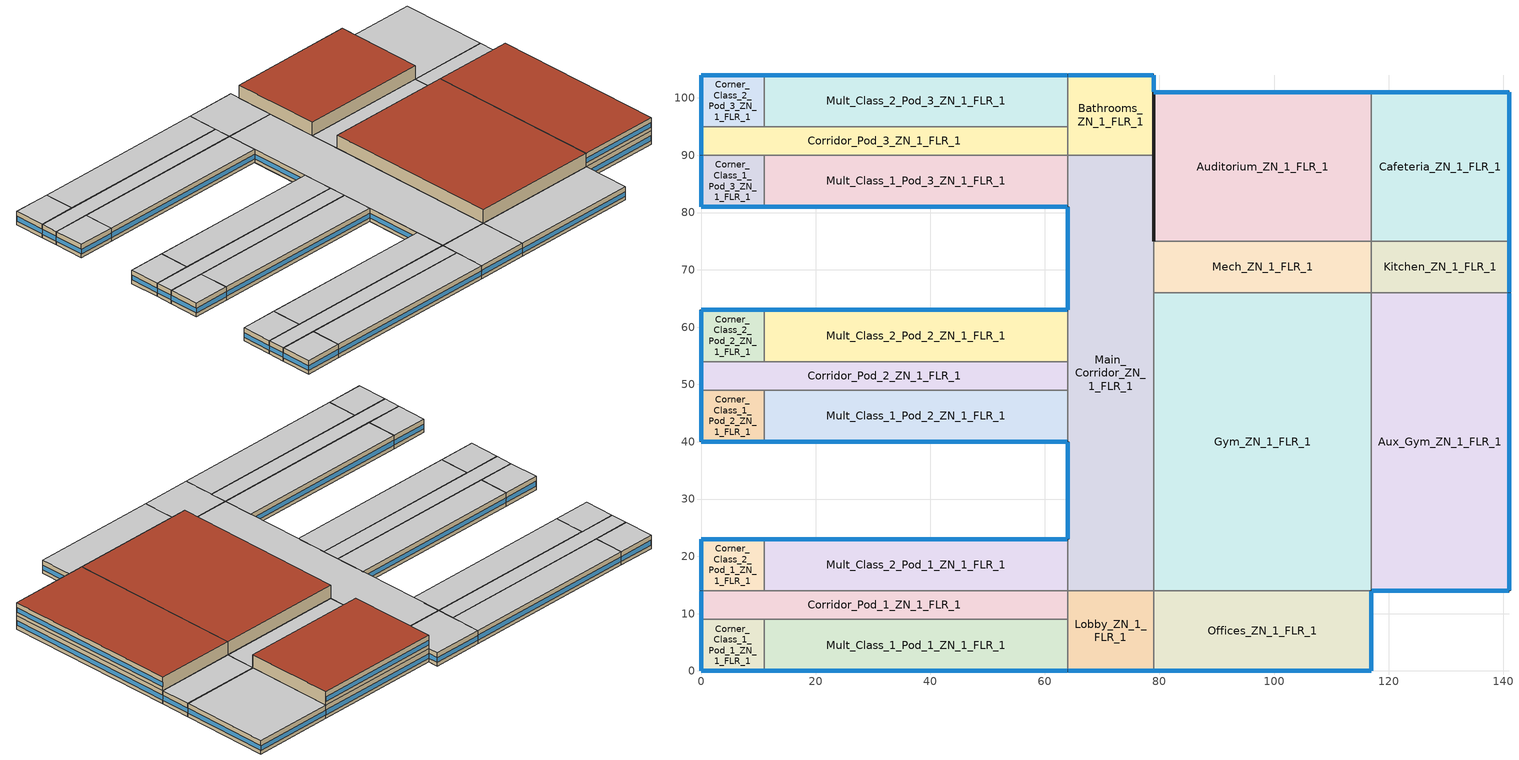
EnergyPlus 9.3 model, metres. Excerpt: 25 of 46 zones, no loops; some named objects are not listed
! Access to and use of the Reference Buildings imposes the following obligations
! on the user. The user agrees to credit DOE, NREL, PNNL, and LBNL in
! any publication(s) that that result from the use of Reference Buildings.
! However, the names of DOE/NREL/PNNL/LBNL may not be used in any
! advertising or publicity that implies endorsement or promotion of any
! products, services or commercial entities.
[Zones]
Auditorium_ZN_1_FLR_1
 floor ground (ext-slab): 79,101 117,101 117,75 79,75 z0
 wall outside (Steel Frame Non-res Ext Wall): 117,101 79,101 79,75 z0:4; 117,101 79,101 79,75 z4:8
 wall to Mech_ZN_1_FLR_1 (int-walls): 79,75 117,75 z0:4
 wall to Cafeteria_ZN_1_FLR_1 (int-walls): 117,75 117,101 z0:4
 wall to Mech_ZN_1_FLR_2 (int-walls): 79,75 117,75 z4:8
 wall to LIBRARY_MEDIA_CENTER_ZN_1_FLR_2 (int-walls): 117,75 117,101 z4:8
 window (Window Non-res Fixed): 116.95,101 79.05,101 z1.1:2.5; 116.95,101 79.05,101 z5.1:6.5
 roof outside (IEAD Non-res Roof): 79,75 117,75 117,101 79,101 z8
Aux_Gym_ZN_1_FLR_1
 floor ground (ext-slab): 117,66 141,66 141,14 117,14 z0
 wall outside (Steel Frame Non-res Ext Wall): 117,14 141,14 141,66 z0:4; 117,14 141,14 141,66 z4:8
 wall to Kitchen_ZN_1_FLR_1 (int-walls): 141,66 117,66 z0:4
 wall to Gym_ZN_1_FLR_1 (int-walls): 117,66 117,14 z0:4; 117,66 117,14 z4:8
 wall to LIBRARY_MEDIA_CENTER_ZN_1_FLR_2 (int-walls): 141,66 117,66 z4:8
 window (Window Non-res Fixed): 117.05,14 140.95,14 z1.1:2.51; 141,14.05 141,65.95 z1.1:2.5; 117.05,14 140.95,14 z5.1:6.51; 141,14.05 141,65.95 z5.1:6.5
 roof outside (IEAD Non-res Roof): 117,14 141,14 141,66 117,66 z8
Bathrooms_ZN_1_FLR_1
 floor ground (ext-slab): 64,104 79,104 79,90 64,90 z0
 wall outside (Steel Frame Non-res Ext Wall): 79,90 79,101 79,104 64,104 z0:4
 wall to Main_Corridor_ZN_1_FLR_1 (int-walls): 64,90 79,90 z0:4
 wall to Mult_Class_2_Pod_3_ZN_1_FLR_1 (int-walls): 64,104 64,95 z0:4
 wall to Corridor_Pod_3_ZN_1_FLR_1 (int-walls): 64,95 64,90 z0:4
 window (Window Non-res Fixed): 79,101.05 79,103.95 z1.1:2.55; 78.95,104 64.05,104 z1.1:2.51
 ceiling to Bathrooms_ZN_1_FLR_2 (INT-FLOOR-UNDERSIDE): 64,90 79,90 79,104 64,104 z4
Cafeteria_ZN_1_FLR_1
 floor ground (ext-slab): 117,101 141,101 141,75 117,75 z0
 wall outside (Steel Frame Non-res Ext Wall): 141,75 141,101 117,101 z0:4
 wall to Kitchen_ZN_1_FLR_1 (int-walls): 117,75 141,75 z0:4
 window (Window Non-res Fixed): 141,75.05 141,100.95 / 140.95,101 117.05,101 z1.1:2.51
 ceiling to LIBRARY_MEDIA_CENTER_ZN_1_FLR_2 (INT-FLOOR-UNDERSIDE): 117,75 141,75 141,101 117,101 z4
Corner_Class_1_Pod_1_ZN_1_FLR_1
 floor ground (ext-slab): 0,9 11,9 11,0 0,0 z0
 wall outside (Steel Frame Non-res Ext Wall): 0,9 0,0 11,0 z0:4
 wall to Mult_Class_1_Pod_1_ZN_1_FLR_1 (int-walls): 11,0 11,9 z0:4
 wall to Corridor_Pod_1_ZN_1_FLR_1 (int-walls): 11,9 0,9 z0:4
 window (Window Non-res Fixed): 0.05,0 10.95,0 z1.1:2.51; 0,8.95 0,0.05 z1.1:2.52
 ceiling to Corner_Class_1_Pod_1_ZN_1_FLR_2 (INT-FLOOR-UNDERSIDE): 0,0 11,0 11,9 0,9 z4
Corner_Class_1_Pod_2_ZN_1_FLR_1
 floor ground (ext-slab): 0,49 11,49 11,40 0,40 z0
 wall outside (Steel Frame Non-res Ext Wall): 0,49 0,40 11,40 z0:4
 wall to Mult_Class_1_Pod_2_ZN_1_FLR_1 (int-walls): 11,40 11,49 z0:4
 wall to Corridor_Pod_2_ZN_1_FLR_1 (int-walls): 11,49 0,49 z0:4
 window (Window Non-res Fixed): 0.05,40 10.95,40 z1.1:2.51; 0,48.95 0,40.05 z1.1:2.52
 ceiling to Corner_Class_1_Pod_2_ZN_1_FLR_2 (INT-FLOOR-UNDERSIDE): 0,40 11,40 11,49 0,49 z4
Corner_Class_1_Pod_3_ZN_1_FLR_1
 floor ground (ext-slab): 0,90 11,90 11,81 0,81 z0
 wall outside (Steel Frame Non-res Ext Wall): 0,90 0,81 11,81 z0:4
 wall to Mult_Class_1_Pod_3_ZN_1_FLR_1 (int-walls): 11,81 11,90 z0:4
 wall to Corridor_Pod_3_ZN_1_FLR_1 (int-walls): 11,90 0,90 z0:4
 window (Window Non-res Fixed): 0.05,81 10.95,81 z1.1:2.51; 0,89.95 0,81.05 z1.1:2.52
 ceiling to Corner_Class_1_Pod_3_ZN_1_FLR_2 (INT-FLOOR-UNDERSIDE): 0,81 11,81 11,90 0,90 z4
Corner_Class_2_Pod_1_ZN_1_FLR_1
 floor ground (ext-slab): 0,23 11,23 11,14 0,14 z0
 wall outside (Steel Frame Non-res Ext Wall): 11,23 0,23 0,14 z0:4
 wall to Corridor_Pod_1_ZN_1_FLR_1 (int-walls): 0,14 11,14 z0:4
 wall to Mult_Class_2_Pod_1_ZN_1_FLR_1 (int-walls): 11,14 11,23 z0:4
 window (Window Non-res Fixed): 10.95,23 0.05,23 z1.1:2.51; 0,22.95 0,14.05 z1.1:2.52
 ceiling to Corner_Class_2_Pod_1_ZN_1_FLR_2 (INT-FLOOR-UNDERSIDE): 0,14 11,14 11,23 0,23 z4
Corner_Class_2_Pod_2_ZN_1_FLR_1
 floor ground (ext-slab): 0,63 11,63 11,54 0,54 z0
 wall outside (Steel Frame Non-res Ext Wall): 11,63 0,63 0,54 z0:4
 wall to Corridor_Pod_2_ZN_1_FLR_1 (int-walls): 0,54 11,54 z0:4
 wall to Mult_Class_2_Pod_2_ZN_1_FLR_1 (int-walls): 11,54 11,63 z0:4
 window (Window Non-res Fixed): 10.95,63 0.05,63 z1.1:2.51; 0,62.95 0,54.05 z1.1:2.52
 ceiling to Corner_Class_2_Pod_2_ZN_1_FLR_2 (INT-FLOOR-UNDERSIDE): 0,54 11,54 11,63 0,63 z4
Corner_Class_2_Pod_3_ZN_1_FLR_1
 floor ground (ext-slab): 0,104 11,104 11,95 0,95 z0
 wall outside (Steel Frame Non-res Ext Wall): 11,104 0,104 0,95 z0:4
 wall to Corridor_Pod_3_ZN_1_FLR_1 (int-walls): 0,95 11,95 z0:4
 wall to Mult_Class_2_Pod_3_ZN_1_FLR_1 (int-walls): 11,95 11,104 z0:4
 window (Window Non-res Fixed): 10.95,104 0.05,104 z1.1:2.51; 0,103.95 0,95.05 z1.1:2.52
 ceiling to Corner_Class_2_Pod_3_ZN_1_FLR_2 (INT-FLOOR-UNDERSIDE): 0,95 11,95 11,104 0,104 z4
Corridor_Pod_1_ZN_1_FLR_1
 floor ground (ext-slab): 0,14 64,14 64,9 0,9 z0
 wall outside (Steel Frame Non-res Ext Wall): 0,14 0,9 z0:4
 wall to Mult_Class_1_Pod_1_ZN_1_FLR_1 (int-walls): 11,9 64,9 z0:4
 wall to Lobby_ZN_1_FLR_1 (int-walls): 64,9 64,14 z0:4
 wall to Mult_Class_2_Pod_1_ZN_1_FLR_1 (int-walls): 64,14 11,14 z0:4
 window (Window Non-res Fixed): 0,13.95 0,9.05 z1.1:2.53
 ceiling to Corridor_Pod_1_ZN_1_FLR_2 (INT-FLOOR-UNDERSIDE): 0,9 64,9 64,14 0,14 z4
Corridor_Pod_2_ZN_1_FLR_1
 floor ground (ext-slab): 0,54 64,54 64,49 0,49 z0
 wall outside (Steel Frame Non-res Ext Wall): 0,54 0,49 z0:4
 wall to Mult_Class_1_Pod_2_ZN_1_FLR_1 (int-walls): 11,49 64,49 z0:4
 wall to Main_Corridor_ZN_1_FLR_1 (int-walls): 64,49 64,54 z0:4
 wall to Mult_Class_2_Pod_2_ZN_1_FLR_1 (int-walls): 64,54 11,54 z0:4
 window (Window Non-res Fixed): 0,53.95 0,49.05 z1.1:2.53
 ceiling to Corridor_Pod_2_ZN_1_FLR_2 (INT-FLOOR-UNDERSIDE): 0,49 64,49 64,54 0,54 z4
Corridor_Pod_3_ZN_1_FLR_1
 floor ground (ext-slab): 0,95 64,95 64,90 0,90 z0
 wall outside (Steel Frame Non-res Ext Wall): 0,95 0,90 z0:4
 wall to Mult_Class_1_Pod_3_ZN_1_FLR_1 (int-walls): 11,90 64,90 z0:4
 wall to Mult_Class_2_Pod_3_ZN_1_FLR_1 (int-walls): 64,95 11,95 z0:4
 window (Window Non-res Fixed): 0,94.95 0,90.05 z1.1:2.53
 ceiling to Corridor_Pod_3_ZN_1_FLR_2 (INT-FLOOR-UNDERSIDE): 0,90 64,90 64,95 0,95 z4
Gym_ZN_1_FLR_1
 floor ground (ext-slab): 79,66 117,66 117,14 79,14 z0
 wall to Offices_ZN_1_FLR_1 (int-walls): 79,14 117,14 z0:4
 wall to Mech_ZN_1_FLR_1 (int-walls): 117,66 79,66 z0:4
 wall to Main_Corridor_ZN_1_FLR_1 (int-walls): 79,66 79,14 z0:4
 wall to Offices_ZN_1_FLR_2 (int-walls): 79,14 117,14 z4:8
 wall to Mech_ZN_1_FLR_2 (int-walls): 117,66 79,66 z4:8
 wall to Main_Corridor_ZN_1_FLR_2 (int-walls): 79,66 79,14 z4:8
 roof outside (IEAD Non-res Roof): 79,14 117,14 117,66 79,66 z8
Kitchen_ZN_1_FLR_1
 floor ground (ext-slab): 117,75 141,75 141,66 117,66 z0
 wall outside (Steel Frame Non-res Ext Wall): 141,66 141,75 z0:4
 wall to Mech_ZN_1_FLR_1 (int-walls): 117,75 117,66 z0:4
 window (Window Non-res Fixed): 141,66.05 141,74.95 z1.1:2.52
 ceiling to LIBRARY_MEDIA_CENTER_ZN_1_FLR_2 (INT-FLOOR-UNDERSIDE): 117,66 141,66 141,75 117,75 z4
Lobby_ZN_1_FLR_1
 floor ground (ext-slab): 64,14 79,14 79,0 64,0 z0
 wall outside (Steel Frame Non-res Ext Wall): 64,0 79,0 z0:4
 wall to Offices_ZN_1_FLR_1 (int-walls): 79,0 79,14 z0:4
 wall to Main_Corridor_ZN_1_FLR_1 (int-walls): 79,14 64,14 z0:4
 wall to Mult_Class_1_Pod_1_ZN_1_FLR_1 (int-walls): 64,9 64,0 z0:4
 window (Window Non-res Fixed): 64.05,0 78.95,0 z1.1:2.51
 ceiling to Lobby_ZN_1_FLR_2 (INT-FLOOR-UNDERSIDE): 64,0 79,0 79,14 64,14 z4
Main_Corridor_ZN_1_FLR_1
 floor ground (ext-slab): 64,90 79,90 79,14 64,14 z0
 wall outside (Steel Frame Non-res Ext Wall): 64,40 64,23 / 79,75 79,90 / 64,81 64,63 z0:4
 wall to Mult_Class_1_Pod_2_ZN_1_FLR_1 (int-walls): 64,49 64,40 z0:4
 wall to Mult_Class_2_Pod_1_ZN_1_FLR_1 (int-walls): 64,23 64,14 z0:4
 wall to Mech_ZN_1_FLR_1 (int-walls): 79,66 79,75 z0:4
 wall to Mult_Class_1_Pod_3_ZN_1_FLR_1 (int-walls): 64,90 64,81 z0:4
 wall to Mult_Class_2_Pod_2_ZN_1_FLR_1 (int-walls): 64,63 64,54 z0:4
 window (Window Non-res Fixed): 64,39.95 64,23.05 / 64,80.95 64,63.05 z1.1:2.51
 ceiling to Main_Corridor_ZN_1_FLR_2 (INT-FLOOR-UNDERSIDE): 64,14 79,14 79,90 64,90 z4
Mech_ZN_1_FLR_1
 floor ground (ext-slab): 79,75 117,75 117,66 79,66 z0
 ceiling to Mech_ZN_1_FLR_2 (INT-FLOOR-UNDERSIDE): 79,66 117,66 117,75 79,75 z4
Mult_Class_1_Pod_1_ZN_1_FLR_1
 floor ground (ext-slab): 11,9 64,9 64,0 11,0 z0
 wall outside (Steel Frame Non-res Ext Wall): 11,0 64,0 z0:4
 window (Window Non-res Fixed): 11.05,0 63.95,0 z1.1:2.5
 ceiling to Mult_Class_1_Pod_1_ZN_1_FLR_2 (INT-FLOOR-UNDERSIDE): 11,0 64,0 64,9 11,9 z4
Mult_Class_1_Pod_2_ZN_1_FLR_1
 floor ground (ext-slab): 11,49 64,49 64,40 11,40 z0
 wall outside (Steel Frame Non-res Ext Wall): 11,40 64,40 z0:4
 window (Window Non-res Fixed): 11.05,40 63.95,40 z1.1:2.5
 ceiling to Mult_Class_1_Pod_2_ZN_1_FLR_2 (INT-FLOOR-UNDERSIDE): 11,40 64,40 64,49 11,49 z4
Mult_Class_1_Pod_3_ZN_1_FLR_1
 floor ground (ext-slab): 11,90 64,90 64,81 11,81 z0
 wall outside (Steel Frame Non-res Ext Wall): 11,81 64,81 z0:4
 window (Window Non-res Fixed): 11.05,81 63.95,81 z1.1:2.5
 ceiling to Mult_Class_1_Pod_3_ZN_1_FLR_2 (INT-FLOOR-UNDERSIDE): 11,81 64,81 64,90 11,90 z4
Mult_Class_2_Pod_1_ZN_1_FLR_1
 floor ground (ext-slab): 11,23 64,23 64,14 11,14 z0
 wall outside (Steel Frame Non-res Ext Wall): 64,23 11,23 z0:4
 window (Window Non-res Fixed): 63.95,23 11.05,23 z1.1:2.5
 ceiling to Mult_Class_2_Pod_1_ZN_1_FLR_2 (INT-FLOOR-UNDERSIDE): 11,14 64,14 64,23 11,23 z4
Mult_Class_2_Pod_2_ZN_1_FLR_1
 floor ground (ext-slab): 11,63 64,63 64,54 11,54 z0
 wall outside (Steel Frame Non-res Ext Wall): 64,63 11,63 z0:4
 window (Window Non-res Fixed): 63.95,63 11.05,63 z1.1:2.5
 ceiling to Mult_Class_2_Pod_2_ZN_1_FLR_2 (INT-FLOOR-UNDERSIDE): 11,54 64,54 64,63 11,63 z4
Mult_Class_2_Pod_3_ZN_1_FLR_1
 floor ground (ext-slab): 11,104 64,104 64,95 11,95 z0
 wall outside (Steel Frame Non-res Ext Wall): 64,104 11,104 z0:4
 window (Window Non-res Fixed): 63.95,104 11.05,104 z1.1:2.5
 ceiling to Mult_Class_2_Pod_3_ZN_1_FLR_2 (INT-FLOOR-UNDERSIDE): 11,95 64,95 64,104 11,104 z4
Offices_ZN_1_FLR_1
 floor ground (ext-slab): 79,14 117,14 117,0 79,0 z0
 wall outside (Steel Frame Non-res Ext Wall): 79,0 117,0 117,14 z0:4
 window (Window Non-res Fixed): 79.05,0 116.95,0 z1.1:2.5; 117,0.05 117,13.95 z1.1:2.51
 ceiling to Offices_ZN_1_FLR_2 (INT-FLOOR-UNDERSIDE): 79,0 117,0 117,14 79,14 z4
[Building]
Ref Bldg Secondary School Post1980_v1.3_5.0: North Axis {deg}=0; Terrain=City; Loads Convergence Tolerance Value {W}=0.04; Temperature Convergence Tolerance Value {deltaC}=0.2; Solar Distribution=FullInteriorAndExterior; Maximum Number of Warmup Days=25; Minimum Number of Warmup Days=6
[Site:Location]
USA TX-HOUSTON: Latitude {deg}=29.97; Longitude {deg}=-95.37; Time Zone {hr}=-6; Elevation {m}=33
[SizingPeriod:DesignDay] Day of Month=21; Humidity Condition Type=Wetbulb; Barometric Pressure {Pa}=100929; Rain Indicator=No; Snow Indicator=No; Daylight Saving Time Indicator=No; Solar Model Indicator=ASHRAEClearSky
Name | Month | Day Type | Maximum Dry-Bulb Temperature {C} | Daily Dry-Bulb Temperature Range {deltaC} | Wetbulb or DewPoint at Maximum Dry-Bulb {C} | Wind Speed {m/s} | Wind Direction {deg} | Sky Clearness
HOUSTON Ann Htg 99.6% Condns DB | 1 | WinterDesignDay | -2.4 | 0 | -2.4 | 2.7 | 0 | 0
HOUSTON Ann Clg .4% Condns WB=>MDB | 7 | SummerDesignDay | 32 | 10.6 | 26.7 | 3.7 | 170 | 1
[Site:WaterMainsTemperature]
Calculation Method=CORRELATION; Annual Average Outdoor Air Temperature {C}=19.99; Maximum Difference In Monthly Average Outdoor Air Temperatures {deltaC}=17.1
[Site:GroundTemperature:BuildingSurface]
20.541, 20.346, 20.801, 22.127, 22.752, 22.868, 22.937, 22.96, 22.981, 22.822, 21.631, 20.645
[Construction]
Steel Frame Non-res Ext Wall: Wood Siding, Steel Frame NonRes Wall Insulation, 1/2IN Gypsum
IEAD Non-res Roof: Roof Membrane, IEAD NonRes Roof Insulation, Metal Decking
ext-slab: HW CONCRETE, CP02 CARPET PAD
int-walls: 1/2IN Gypsum, 1/2IN Gypsum
INT-FLOOR-UNDERSIDE: CP02 CARPET PAD, MAT-CC05 4 HW CONCRETE
Window Non-res Fixed: NonRes Fixed Assembly Window
InteriorFurnishings: Std Wood 6inch
[Material] Thermal Absorptance=0.9
Name | Roughness | Thickness {m} | Conductivity {W/m-K} | Density {kg/m3} | Specific Heat {J/kg-K} | Solar Absorptance | Visible Absorptance
Steel Frame NonRes Wall Insulation | MediumRough | 0.0418527 | 0.049 | 265 | 836.8 | 0.7 | 0.7
IEAD NonRes Roof Insulation | MediumRough | 0.118437 | 0.049 | 265 | 836.8 | 0.7 | 0.7
Std Wood 6inch | MediumSmooth | 0.15 | 0.12 | 540 | 1210 | 0.7 | 0.7
Wood Siding | MediumSmooth | 0.01 | 0.11 | 544.62 | 1210 | 0.78 | 0.78
1/2IN Gypsum | Smooth | 0.0127 | 0.16 | 784.9 | 830 | 0.92 | 0.92
HW CONCRETE; MAT-CC05 4 HW CONCRETE | Rough | 0.1016 | 1.311 | 2240 | 836.8 | 0.7 | 0.7
Roof Membrane | VeryRough | 0.0095 | 0.16 | 1121.29 | 1460 | 0.7 | 0.7
Metal Decking | MediumSmooth | 0.0015 | 45.006 | 7680 | 418.4 | 0.7 | 0.3
[WindowMaterial:SimpleGlazingSystem]
NonRes Fixed Assembly Window: U-Factor {W/m2-K}=6.92716; Solar Heat Gain Coefficient=0.25
[Material:NoMass]
CP02 CARPET PAD: Roughness=VeryRough; Thermal Resistance {m2-K/W}=0.2165; Thermal Absorptance=0.9; Solar Absorptance=0.7; Visible Absorptance=0.8
[Zone] Type=1; Multiplier=1; Floor Area {m2}=autocalculate; Part of Total Floor Area=Yes
Auditorium_ZN_1_FLR_1; Aux_Gym_ZN_1_FLR_1; Bathrooms_ZN_1_FLR_1; Cafeteria_ZN_1_FLR_1; Corner_Class_1_Pod_1_ZN_1_FLR_1; Corner_Class_1_Pod_2_ZN_1_FLR_1; Corner_Class_1_Pod_3_ZN_1_FLR_1; Corner_Class_2_Pod_1_ZN_1_FLR_1; Corner_Class_2_Pod_2_ZN_1_FLR_1; Corner_Class_2_Pod_3_ZN_1_FLR_1; Corridor_Pod_1_ZN_1_FLR_1; Corridor_Pod_2_ZN_1_FLR_1; Corridor_Pod_3_ZN_1_FLR_1; Gym_ZN_1_FLR_1; Kitchen_ZN_1_FLR_1; Lobby_ZN_1_FLR_1; Main_Corridor_ZN_1_FLR_1; Mech_ZN_1_FLR_1; Mult_Class_1_Pod_1_ZN_1_FLR_1; Mult_Class_1_Pod_2_ZN_1_FLR_1; Mult_Class_1_Pod_3_ZN_1_FLR_1; Mult_Class_2_Pod_1_ZN_1_FLR_1; Mult_Class_2_Pod_2_ZN_1_FLR_1; Mult_Class_2_Pod_3_ZN_1_FLR_1; Offices_ZN_1_FLR_1
[People] Fraction Radiant=0.3; Sensible Heat Fraction=AUTOCALCULATE; Activity Level Schedule=ACTIVITY_SCH; Enable ASHRAE 55 Comfort Warnings=No; Mean Radiant Temperature Calculation Type=ZoneAveraged; Work Efficiency Schedule=WORK_EFF_SCH; Clothing Insulation Calculation Method=ClothingInsulationSchedule; Clothing Insulation Schedule=CLOTHING_SCH; Air Velocity Schedule=AIR_VELO_SCH; Thermal Comfort Model 1 Type=FANGER
Name | Zone or ZoneList | Number of People Schedule | Number of People Calculation Method | Zone Floor Area per Person {m2/person} | Number of People
Auditorium_ZN_1_FLR_1 People | Auditorium_ZN_1_FLR_1 | BLDG_OCC_SCH_Auditorium | Area/Person | 1
Aux_Gym_ZN_1_FLR_1 People | Aux_Gym_ZN_1_FLR_1 | BLDG_OCC_SCH_Gym | Area/Person | 3.33
Bathrooms_ZN_1_FLR_1 People | Bathrooms_ZN_1_FLR_1 | BLDG_OCC_SCH | Area/Person | 10
Cafeteria_ZN_1_FLR_1 People | Cafeteria_ZN_1_FLR_1 | BLDG_OCC_SCH_Cafeteria | Area/Person | 1.39
Corner_Class_1_Pod_1_ZN_1_FLR_1 People | Corner_Class_1_Pod_1_ZN_1_FLR_1 | BLDG_OCC_SCH | Area/Person | 4
Corner_Class_1_Pod_2_ZN_1_FLR_1 People | Corner_Class_1_Pod_2_ZN_1_FLR_1 | BLDG_OCC_SCH | Area/Person | 4
Corner_Class_1_Pod_3_ZN_1_FLR_1 People | Corner_Class_1_Pod_3_ZN_1_FLR_1 | BLDG_OCC_SCH | Area/Person | 4
Corner_Class_2_Pod_1_ZN_1_FLR_1 People | Corner_Class_2_Pod_1_ZN_1_FLR_1 | BLDG_OCC_SCH | Area/Person | 4
Corner_Class_2_Pod_2_ZN_1_FLR_1 People | Corner_Class_2_Pod_2_ZN_1_FLR_1 | BLDG_OCC_SCH | Area/Person | 4
Corner_Class_2_Pod_3_ZN_1_FLR_1 People | Corner_Class_2_Pod_3_ZN_1_FLR_1 | BLDG_OCC_SCH | Area/Person | 4
Corridor_Pod_1_ZN_1_FLR_1 People | Corridor_Pod_1_ZN_1_FLR_1 | BLDG_OCC_SCH | Area/Person | 10
Corridor_Pod_2_ZN_1_FLR_1 People | Corridor_Pod_2_ZN_1_FLR_1 | BLDG_OCC_SCH | Area/Person | 10
Corridor_Pod_3_ZN_1_FLR_1 People | Corridor_Pod_3_ZN_1_FLR_1 | BLDG_OCC_SCH | Area/Person | 10
Gym_ZN_1_FLR_1 People | Gym_ZN_1_FLR_1 | BLDG_OCC_SCH_Gym | Area/Person | 1
Kitchen_ZN_1_FLR_1 People | Kitchen_ZN_1_FLR_1 | BLDG_OCC_SCH | People |  | 32.4
Mech_ZN_1_FLR_1 People | Mech_ZN_1_FLR_1 | BLDG_OCC_SCH | Area/Person | 100
Mult_Class_1_Pod_1_ZN_1_FLR_1 People | Mult_Class_1_Pod_1_ZN_1_FLR_1 | BLDG_OCC_SCH | Area/Person | 4
Mult_Class_1_Pod_2_ZN_1_FLR_1 People | Mult_Class_1_Pod_2_ZN_1_FLR_1 | BLDG_OCC_SCH | Area/Person | 4
Mult_Class_1_Pod_3_ZN_1_FLR_1 People | Mult_Class_1_Pod_3_ZN_1_FLR_1 | BLDG_OCC_SCH | Area/Person | 4
Mult_Class_2_Pod_1_ZN_1_FLR_1 People | Mult_Class_2_Pod_1_ZN_1_FLR_1 | BLDG_OCC_SCH | Area/Person | 4
Mult_Class_2_Pod_2_ZN_1_FLR_1 People | Mult_Class_2_Pod_2_ZN_1_FLR_1 | BLDG_OCC_SCH | Area/Person | 4
Mult_Class_2_Pod_3_ZN_1_FLR_1 People | Mult_Class_2_Pod_3_ZN_1_FLR_1 | BLDG_OCC_SCH | Area/Person | 4
Offices_ZN_1_FLR_1 People | Offices_ZN_1_FLR_1 | BLDG_OCC_SCH_Offices | Area/Person | 20
[Lights] Schedule=BLDG_LIGHT_SCH; Design Level Calculation Method=Watts/Area; Return Air Fraction=0; Fraction Radiant=0.37; Fraction Visible=0.2; Fraction Replaceable=1; Return Air Fraction Calculated from Plenum Temperature=No
Name | Zone or ZoneList | Watts per Zone Floor Area {W/m2}
Auditorium_ZN_1_FLR_1_Lights | Auditorium_ZN_1_FLR_1 | 12.08
Aux_Gym_ZN_1_FLR_1_Lights | Aux_Gym_ZN_1_FLR_1 | 11.81
Bathrooms_ZN_1_FLR_1_Lights | Bathrooms_ZN_1_FLR_1 | 9.6
Cafeteria_ZN_1_FLR_1_Lights | Cafeteria_ZN_1_FLR_1 | 14.38
Corner_Class_1_Pod_1_ZN_1_FLR_1_Lights | Corner_Class_1_Pod_1_ZN_1_FLR_1 | 21.52
Corner_Class_1_Pod_2_ZN_1_FLR_1_Lights | Corner_Class_1_Pod_2_ZN_1_FLR_1 | 21.52
Corner_Class_1_Pod_3_ZN_1_FLR_1_Lights | Corner_Class_1_Pod_3_ZN_1_FLR_1 | 21.52
Corner_Class_2_Pod_1_ZN_1_FLR_1_Lights | Corner_Class_2_Pod_1_ZN_1_FLR_1 | 21.52
Corner_Class_2_Pod_2_ZN_1_FLR_1_Lights | Corner_Class_2_Pod_2_ZN_1_FLR_1 | 21.52
Corner_Class_2_Pod_3_ZN_1_FLR_1_Lights | Corner_Class_2_Pod_3_ZN_1_FLR_1 | 21.52
Corridor_Pod_1_ZN_1_FLR_1_Lights | Corridor_Pod_1_ZN_1_FLR_1 | 14.38
Corridor_Pod_2_ZN_1_FLR_1_Lights | Corridor_Pod_2_ZN_1_FLR_1 | 9.25
Corridor_Pod_3_ZN_1_FLR_1_Lights | Corridor_Pod_3_ZN_1_FLR_1 | 9.25
Gym_ZN_1_FLR_1_Lights | Gym_ZN_1_FLR_1 | 11.38
Kitchen_ZN_1_FLR_1_Lights | Kitchen_ZN_1_FLR_1 | 16.76
Lobby_ZN_1_FLR_1_Lights | Lobby_ZN_1_FLR_1 | 12
Main_Corridor_ZN_1_FLR_1_Lights | Main_Corridor_ZN_1_FLR_1 | 9.25
Mech_ZN_1_FLR_1_Lights | Mech_ZN_1_FLR_1 | 8.05
Mult_Class_1_Pod_1_ZN_1_FLR_1_Lights | Mult_Class_1_Pod_1_ZN_1_FLR_1 | 14.38
Mult_Class_1_Pod_2_ZN_1_FLR_1_Lights | Mult_Class_1_Pod_2_ZN_1_FLR_1 | 21.52
Mult_Class_1_Pod_3_ZN_1_FLR_1_Lights | Mult_Class_1_Pod_3_ZN_1_FLR_1 | 21.52
Mult_Class_2_Pod_1_ZN_1_FLR_1_Lights | Mult_Class_2_Pod_1_ZN_1_FLR_1 | 21.52
Mult_Class_2_Pod_2_ZN_1_FLR_1_Lights | Mult_Class_2_Pod_2_ZN_1_FLR_1 | 21.52
Mult_Class_2_Pod_3_ZN_1_FLR_1_Lights | Mult_Class_2_Pod_3_ZN_1_FLR_1 | 21.52
Offices_ZN_1_FLR_1_Lights | Offices_ZN_1_FLR_1 | 20.09
[ElectricEquipment]
Name | Zone or ZoneList | Schedule | Design Level Calculation Method | Watts per Zone Floor Area {W/m2} | Fraction Latent | Fraction Radiant | Fraction Lost | Design Level {W}
Auditorium_ZN_1_FLR_1_PlugMisc_Equip | Auditorium_ZN_1_FLR_1 | BLDG_EQUIP_SCH | Watts/Area | 5 | 0 | 0.5 | 0
Aux_Gym_ZN_1_FLR_1_PlugMisc_Equip | Aux_Gym_ZN_1_FLR_1 | BLDG_EQUIP_SCH | Watts/Area | 5 | 0 | 0.5 | 0
Bathrooms_ZN_1_FLR_1_PlugMisc_Equip | Bathrooms_ZN_1_FLR_1 | BLDG_EQUIP_SCH | Watts/Area | 4 | 0 | 0.5 | 0
Cafeteria_ZN_1_FLR_1_PlugMisc_Equip | Cafeteria_ZN_1_FLR_1 | KITCHEN_ELEC_EQUIP_SCH | Watts/Area | 19.26 | 0 | 0.5 | 0
Corner_Class_1_Pod_1_ZN_1_FLR_1_PlugMisc_Equip | Corner_Class_1_Pod_1_ZN_1_FLR_1 | BLDG_EQUIP_SCH | Watts/Area | 10 | 0 | 0.5 | 0
Corner_Class_1_Pod_2_ZN_1_FLR_1_PlugMisc_Equip | Corner_Class_1_Pod_2_ZN_1_FLR_1 | BLDG_EQUIP_SCH | Watts/Area | 10 | 0 | 0.5 | 0
Corner_Class_1_Pod_3_ZN_1_FLR_1_PlugMisc_Equip | Corner_Class_1_Pod_3_ZN_1_FLR_1 | BLDG_EQUIP_SCH | Watts/Area | 10 | 0 | 0.5 | 0
Corner_Class_2_Pod_1_ZN_1_FLR_1_PlugMisc_Equip | Corner_Class_2_Pod_1_ZN_1_FLR_1 | BLDG_EQUIP_SCH | Watts/Area | 10 | 0 | 0.5 | 0
Corner_Class_2_Pod_2_ZN_1_FLR_1_PlugMisc_Equip | Corner_Class_2_Pod_2_ZN_1_FLR_1 | BLDG_EQUIP_SCH | Watts/Area | 10 | 0 | 0.5 | 0
Corner_Class_2_Pod_3_ZN_1_FLR_1_PlugMisc_Equip | Corner_Class_2_Pod_3_ZN_1_FLR_1 | BLDG_EQUIP_SCH | Watts/Area | 10 | 0 | 0.5 | 0
Corridor_Pod_1_ZN_1_FLR_1_PlugMisc_Equip | Corridor_Pod_1_ZN_1_FLR_1 | BLDG_EQUIP_SCH | Watts/Area | 4 | 0 | 0.5 | 0
Corridor_Pod_2_ZN_1_FLR_1_PlugMisc_Equip | Corridor_Pod_2_ZN_1_FLR_1 | BLDG_EQUIP_SCH | Watts/Area | 4 | 0 | 0.5 | 0
Corridor_Pod_3_ZN_1_FLR_1_PlugMisc_Equip | Corridor_Pod_3_ZN_1_FLR_1 | BLDG_EQUIP_SCH | Watts/Area | 4 | 0 | 0.5 | 0
Gym_ZN_1_FLR_1_PlugMisc_Equip | Gym_ZN_1_FLR_1 | BLDG_EQUIP_SCH | Watts/Area | 5 | 0 | 0.5 | 0
Kitchen_ZN_1_FLR_1_ExhFan_Equip | Kitchen_ZN_1_FLR_1 | Kitchen_Exhaust_SCH | EquipmentLevel |  | 0 | 0 | 1 | 699
Kitchen_ZN_1_FLR_1_MiscElec_Equip | Kitchen_ZN_1_FLR_1 | KITCHEN_ELEC_EQUIP_SCH | EquipmentLevel |  | 0.25 | 0.3 | 0.2 | 47994
Lobby_ZN_1_FLR_1_PlugMisc_Equip | Lobby_ZN_1_FLR_1 | BLDG_EQUIP_SCH | Watts/Area | 4 | 0 | 0.5 | 0
Main_Corridor_ZN_1_FLR_1_PlugMisc_Equip | Main_Corridor_ZN_1_FLR_1 | BLDG_EQUIP_SCH | Watts/Area | 4 | 0 | 0.5 | 0
Mech_ZN_1_FLR_1_Elevators_Equip | Mech_ZN_1_FLR_1 | BLDG_ELEVATORS | EquipmentLevel |  | 0 | 0.5 | 0 | 32109.9
Mech_ZN_1_FLR_1_PlugMisc_Equip | Mech_ZN_1_FLR_1 | BLDG_EQUIP_SCH | Watts/Area | 4 | 0 | 0.5 | 0
Mult_Class_1_Pod_1_ZN_1_FLR_1_PlugMisc_Equip | Mult_Class_1_Pod_1_ZN_1_FLR_1 | BLDG_EQUIP_SCH | Watts/Area | 10 | 0 | 0.5 | 0
Mult_Class_1_Pod_2_ZN_1_FLR_1_PlugMisc_Equip | Mult_Class_1_Pod_2_ZN_1_FLR_1 | BLDG_EQUIP_SCH | Watts/Area | 10 | 0 | 0.5 | 0
Mult_Class_1_Pod_3_ZN_1_FLR_1_PlugMisc_Equip | Mult_Class_1_Pod_3_ZN_1_FLR_1 | BLDG_EQUIP_SCH | Watts/Area | 10 | 0 | 0.5 | 0
Mult_Class_2_Pod_1_ZN_1_FLR_1_PlugMisc_Equip | Mult_Class_2_Pod_1_ZN_1_FLR_1 | BLDG_EQUIP_SCH | Watts/Area | 10 | 0 | 0.5 | 0
Mult_Class_2_Pod_2_ZN_1_FLR_1_PlugMisc_Equip | Mult_Class_2_Pod_2_ZN_1_FLR_1 | BLDG_EQUIP_SCH | Watts/Area | 10 | 0 | 0.5 | 0
Mult_Class_2_Pod_3_ZN_1_FLR_1_PlugMisc_Equip | Mult_Class_2_Pod_3_ZN_1_FLR_1 | BLDG_EQUIP_SCH | Watts/Area | 10 | 0 | 0.5 | 0
Offices_ZN_1_FLR_1_PlugMisc_Equip | Offices_ZN_1_FLR_1 | BLDG_EQUIP_SCH | Watts/Area | 10.8 | 0 | 0.5 | 0
[GasEquipment]
Kitchen_ZN_1_FLR_1_MiscGas_Equip: Zone or ZoneList=Kitchen_ZN_1_FLR_1; Schedule=KITCHEN_GAS_EQUIP_SCH; Design Level Calculation Method=EquipmentLevel; Design Level {W}=241713; Fraction Latent=0.1; Fraction Radiant=0.2; Fraction Lost=0.7
[Exterior:Lights]
Exterior Facade Lighting: Schedule=ALWAYS_ON; Design Level {W}=21874; Control Option=AstronomicalClock
[ZoneInfiltration:DesignFlowRate] Schedule=INFIL_SCH; Constant Term Coefficient=1; Temperature Term Coefficient=0; Velocity Term Coefficient=0; Velocity Squared Term Coefficient=0
Name | Zone or ZoneList | Design Flow Rate Calculation Method | Flow per Exterior Surface Area {m3/s-m2} | Air Changes per Hour {1/hr}
Auditorium_ZN_1_FLR_1_Infiltration | Auditorium_ZN_1_FLR_1 | Flow/ExteriorWallArea | 0.001133
Aux_Gym_ZN_1_FLR_1_Infiltration | Aux_Gym_ZN_1_FLR_1 | Flow/ExteriorWallArea | 0.001133
Bathrooms_ZN_1_FLR_1_Infiltration | Bathrooms_ZN_1_FLR_1 | Flow/ExteriorWallArea | 0.001133
Cafeteria_ZN_1_FLR_1_Infiltration | Cafeteria_ZN_1_FLR_1 | Flow/ExteriorWallArea | 0.001133
Corner_Class_1_Pod_1_ZN_1_FLR_1_Infiltration | Corner_Class_1_Pod_1_ZN_1_FLR_1 | Flow/ExteriorWallArea | 0.001133
Corner_Class_1_Pod_2_ZN_1_FLR_1_Infiltration | Corner_Class_1_Pod_2_ZN_1_FLR_1 | Flow/ExteriorWallArea | 0.001133
Corner_Class_1_Pod_3_ZN_1_FLR_1_Infiltration | Corner_Class_1_Pod_3_ZN_1_FLR_1 | Flow/ExteriorWallArea | 0.001133
Corner_Class_2_Pod_1_ZN_1_FLR_1_Infiltration | Corner_Class_2_Pod_1_ZN_1_FLR_1 | Flow/ExteriorWallArea | 0.001133
Corner_Class_2_Pod_2_ZN_1_FLR_1_Infiltration | Corner_Class_2_Pod_2_ZN_1_FLR_1 | Flow/ExteriorWallArea | 0.001133
Corner_Class_2_Pod_3_ZN_1_FLR_1_Infiltration | Corner_Class_2_Pod_3_ZN_1_FLR_1 | Flow/ExteriorWallArea | 0.001133
Corridor_Pod_1_ZN_1_FLR_1_Infiltration | Corridor_Pod_1_ZN_1_FLR_1 | Flow/ExteriorWallArea | 0.001133
Corridor_Pod_2_ZN_1_FLR_1_Infiltration | Corridor_Pod_2_ZN_1_FLR_1 | Flow/ExteriorWallArea | 0.001133
Corridor_Pod_3_ZN_1_FLR_1_Infiltration | Corridor_Pod_3_ZN_1_FLR_1 | Flow/ExteriorWallArea | 0.001133
Gym_ZN_1_FLR_1_Infiltration | Gym_ZN_1_FLR_1 | AirChanges/Hour |  | 0.14
Kitchen_ZN_1_FLR_1_Infiltration | Kitchen_ZN_1_FLR_1 | Flow/ExteriorWallArea | 0.001133
Lobby_ZN_1_FLR_1_Infiltration | Lobby_ZN_1_FLR_1 | Flow/ExteriorWallArea | 0.001133
Main_Corridor_ZN_1_FLR_1_Infiltration | Main_Corridor_ZN_1_FLR_1 | Flow/ExteriorWallArea | 0.001133
Mult_Class_1_Pod_1_ZN_1_FLR_1_Infiltration | Mult_Class_1_Pod_1_ZN_1_FLR_1 | Flow/ExteriorWallArea | 0.001133
Mult_Class_1_Pod_2_ZN_1_FLR_1_Infiltration | Mult_Class_1_Pod_2_ZN_1_FLR_1 | Flow/ExteriorWallArea | 0.001133
Mult_Class_1_Pod_3_ZN_1_FLR_1_Infiltration | Mult_Class_1_Pod_3_ZN_1_FLR_1 | Flow/ExteriorWallArea | 0.001133
Mult_Class_2_Pod_1_ZN_1_FLR_1_Infiltration | Mult_Class_2_Pod_1_ZN_1_FLR_1 | Flow/ExteriorWallArea | 0.001133
Mult_Class_2_Pod_2_ZN_1_FLR_1_Infiltration | Mult_Class_2_Pod_2_ZN_1_FLR_1 | Flow/ExteriorWallArea | 0.001133
Mult_Class_2_Pod_3_ZN_1_FLR_1_Infiltration | Mult_Class_2_Pod_3_ZN_1_FLR_1 | Flow/ExteriorWallArea | 0.001133
Offices_ZN_1_FLR_1_Infiltration | Offices_ZN_1_FLR_1 | Flow/ExteriorWallArea | 0.001133
[InternalMass] Construction=InteriorFurnishings
Name | Zone or ZoneList | Surface Area {m2}
Auditorium_ZN_1_FLR_1 Internal Mass | Auditorium_ZN_1_FLR_1 | 1976
Aux_Gym_ZN_1_FLR_1 Internal Mass | Aux_Gym_ZN_1_FLR_1 | 2496
Bathrooms_ZN_1_FLR_1 Internal Mass | Bathrooms_ZN_1_FLR_1 | 420
Cafeteria_ZN_1_FLR_1 Internal Mass | Cafeteria_ZN_1_FLR_1 | 1248
Corner_Class_1_Pod_1_ZN_1_FLR_1 Internal Mass | Corner_Class_1_Pod_1_ZN_1_FLR_1 | 198
Corner_Class_1_Pod_2_ZN_1_FLR_1 Internal Mass | Corner_Class_1_Pod_2_ZN_1_FLR_1 | 198
Corner_Class_1_Pod_3_ZN_1_FLR_1 Internal Mass | Corner_Class_1_Pod_3_ZN_1_FLR_1 | 198
Corner_Class_2_Pod_1_ZN_1_FLR_1 Internal Mass | Corner_Class_2_Pod_1_ZN_1_FLR_1 | 198
Corner_Class_2_Pod_2_ZN_1_FLR_1 Internal Mass | Corner_Class_2_Pod_2_ZN_1_FLR_1 | 198
Corner_Class_2_Pod_3_ZN_1_FLR_1 Internal Mass | Corner_Class_2_Pod_3_ZN_1_FLR_1 | 198
Corridor_Pod_1_ZN_1_FLR_1 Internal Mass | Corridor_Pod_1_ZN_1_FLR_1 | 640
Corridor_Pod_2_ZN_1_FLR_1 Internal Mass | Corridor_Pod_2_ZN_1_FLR_1 | 640
Corridor_Pod_3_ZN_1_FLR_1 Internal Mass | Corridor_Pod_3_ZN_1_FLR_1 | 640
Gym_ZN_1_FLR_1 Internal Mass | Gym_ZN_1_FLR_1 | 3952
Kitchen_ZN_1_FLR_1 Internal Mass | Kitchen_ZN_1_FLR_1 | 432
Lobby_ZN_1_FLR_1 Internal Mass | Lobby_ZN_1_FLR_1 | 420
Main_Corridor_ZN_1_FLR_1 Internal Mass | Main_Corridor_ZN_1_FLR_1 | 2280
Mech_ZN_1_FLR_1 Internal Mass | Mech_ZN_1_FLR_1 | 684
Mult_Class_1_Pod_1_ZN_1_FLR_1 Internal Mass | Mult_Class_1_Pod_1_ZN_1_FLR_1 | 954
Mult_Class_1_Pod_2_ZN_1_FLR_1 Internal Mass | Mult_Class_1_Pod_2_ZN_1_FLR_1 | 954
Mult_Class_1_Pod_3_ZN_1_FLR_1 Internal Mass | Mult_Class_1_Pod_3_ZN_1_FLR_1 | 954
Mult_Class_2_Pod_1_ZN_1_FLR_1 Internal Mass | Mult_Class_2_Pod_1_ZN_1_FLR_1 | 954
Mult_Class_2_Pod_2_ZN_1_FLR_1 Internal Mass | Mult_Class_2_Pod_2_ZN_1_FLR_1 | 954
Mult_Class_2_Pod_3_ZN_1_FLR_1 Internal Mass | Mult_Class_2_Pod_3_ZN_1_FLR_1 | 954
Offices_ZN_1_FLR_1 Internal Mass | Offices_ZN_1_FLR_1 | 1064
[ZoneMixing]
Kitchen_ZN_1_FLR_1 Exhaust Fanmixing_0: Zone=Kitchen_ZN_1_FLR_1; Schedule=HVACOperationSchd; Design Flow Rate Calculation Method=Flow/Zone; Design Flow Rate {m3/s}=1.6288; Source Zone=Cafeteria_ZN_1_FLR_1; Delta Temperature {deltaC}=0
[AvailabilityManager:NightCycle] Applicability Schedule=ALWAYS_ON; Fan Schedule=HVACOperationSchd; Control Type=CycleOnAny; Thermostat Tolerance {deltaC}=1; Cycling Run Time Control Type=FixedRunTime; Cycling Run Time {s}=1800
PSZ-AC_1:5 Availability Manager; PSZ-AC_2:6 Availability Manager; PSZ-AC_3:7 Availability Manager; PSZ-AC_4:8 Availability Manager; PSZ-AC_5:9 Availability Manager; VAV_OTHER Availability Manager; VAV_POD_1 Availability Manager; VAV_POD_2 Availability Manager; VAV_POD_3 Availability Manager
[UtilityCost:Tariff]
Name | Output Meter | Conversion Factor Choice | Season Schedule | Demand Window Length | Monthly Charge or Variable | Group
ReliantEnergy_PTB-LGS_LargeGeneral | Electricity:Facility | kWh | ReliantEnergySeasonSched | HalfHour | 2936.2 | Comm Elect
ReliantEnergy_PTB-MGS_MiscGeneral | Electricity:Facility | kWh | ReliantEnergySeasonSched | HalfHour | 18.82 | Comm Elect
TX_EIAMonthlyRateGas | Gas:Facility | MCF |  |  | 0 | Comm Gas
[UtilityCost:Charge:Simple]
Name | Utility Cost Charge Simple | Tariff | Source Variable | Season | Category Variable | Cost per Unit Value or Variable
 | SummerFuelEnergyCharge | ReliantEnergy_PTB-LGS_LargeGeneral | totalEnergy | Summer | EnergyCharges | 0.0823
 | WinterFuelEnergyCharge | ReliantEnergy_PTB-LGS_LargeGeneral | totalEnergy | Winter | EnergyCharges | 0.0485
 | TaxofEightPtTwoFivePercent | ReliantEnergy_PTB-LGS_LargeGeneral | SubTotal | Annual | Taxes | 0.0825
 | SummerFuelEnergyCharge | ReliantEnergy_PTB-MGS_MiscGeneral | totalEnergy | Summer | EnergyCharges | 0.0823
 | WinterFuelEnergyCharge | ReliantEnergy_PTB-MGS_MiscGeneral | totalEnergy | Winter | EnergyCharges | 0.0485
 | TaxofEightPtTwoFivePercent | ReliantEnergy_PTB-MGS_MiscGeneral | SubTotal | Annual | Taxes | 0.0825
 | MonthlyRateGasCharge | TX_EIAMonthlyRateGas | totalEnergy | Annual | EnergyCharges | TX_MonthlyGasRates
 | TaxofEightPtTwoFivePercent | TX_EIAMonthlyRateGas | SubTotal | Annual | Taxes | 0.0825
[UtilityCost:Charge:Block]
Name | Utility Cost Charge Block | Tariff | Source Variable | Season | Category Variable | Block Size Multiplier Value or Variable | Block Size 1 Value or Variable | Block 1 Cost per Unit Value or Variable | Block Size 2 Value or Variable | Block 2 Cost per Unit Value or Variable | Block Size 3 Value or Variable | Block 3 Cost per Unit Value or Variable
 | SummerBaseEnergycharge | ReliantEnergy_PTB-LGS_LargeGeneral | TotalEnergy | Summer | EnergyCharges | TotalDemand | 295 | 0.0249 | remaining | 0.0048
 | AnnualDemandCharge | ReliantEnergy_PTB-LGS_LargeGeneral | TotalDemand | Annual | DemandCharges |  | 400 | 0 | remaining | 6.14
 | SummerBaseEnergycharge | ReliantEnergy_PTB-MGS_MiscGeneral | TotalEnergy | Summer | EnergyCharges | TotalDemand | 125 | 0.0521 | 170 | 0.0317 | remaining | 0.0055
 | SummerBaseEnergycharge | ReliantEnergy_PTB-MGS_MiscGeneral | TotalEnergy | Summer | EnergyCharges | TotalDemand | 125 | 0.0504 | 170 | 0.0317 | remaining | 0.0055
 | AnnualDemandCharge | ReliantEnergy_PTB-MGS_MiscGeneral | TotalDemand | Annual | DemandCharges | TotalDemand | 10 | 0 | remaining | 3.04
[UtilityCost:Qualify] Variable=TotalDemand; Threshold Value or Variable=400; Season=Annual; Threshold Test=Count
Name | Utility Cost Qualify | Tariff | Qualify Type | Number of Months
 | MinDemand400kw | ReliantEnergy_PTB-LGS_LargeGeneral | Minimum | 12
 | MaxDemand400kw | ReliantEnergy_PTB-MGS_MiscGeneral | Maximum | 1
[UtilityCost:Variable]
TX_MonthlyGasRates: Tariff=TX_EIAMonthlyRateGas; Variable Type=Currency; January Value=7.87; February Value=7.73; March Value=7.41; April Value=7.86; May Value=8.05; June Value=8.75; July Value=8.21; August Value=8.34; September Value=8.04; October Value=7.65; November Value=8.24; December Value=7.99
[EnergyManagementSystem:ProgramCallingManager]
Volume_Initializer: BeginNewEnvironment; Initialize_Volumes
Setpoint_Controller: BeginTimestepBeforePredictor; Set_Setpoints
Demand_Reporter: EndOfZoneTimestepAfterZoneReporting; Report_Demand; Report_Occupants; Calculate_Temperatures
[EnergyManagementSystem:Program]
Set_Setpoints: Set C1 = C1_NOM + COOL_SETP_DELTA*5.0/9.0; Set C2 = C2_NOM + COOL_SETP_DELTA*5.0/9.0; Set H1 = H1_NOM + HEAT_SETP_DELTA*5.0/9.0; Set H2 = H2_NOM + HEAT_SETP_DELTA*5.0/9.0
Initialize_Volumes: Set AUDITORIUM_ZN_1_FLR_1_V = 7904.00; Set AUX_GYM_ZN_1_FLR_1_V = 9984.00; Set BATHROOMS_ZN_1_FLR_1_V = 840.00; Set BATHROOMS_ZN_1_FLR_2_V = 840.00; Set CAFETERIA_ZN_1_FLR_1_V = 2496.00; Set CORNER_CLASS_1_POD_1_ZN_1_FLR_1_V = 396.00; Set CORNER_CLASS_1_POD_1_ZN_1_FLR_2_V = 396.00; Set CORNER_CLASS_1_POD_2_ZN_1_FLR_1_V = 396.00; Set CORNER_CLASS_1_POD_2_ZN_1_FLR_2_V = 396.00; Set CORNER_CLASS_1_POD_3_ZN_1_FLR_1_V = 396.00; Set CORNER_CLASS_1_POD_3_ZN_1_FLR_2_V = 396.00; Set CORNER_CLASS_2_POD_1_ZN_1_FLR_1_V = 396.00; Set CORNER_CLASS_2_POD_1_ZN_1_FLR_2_V = 396.00; Set CORNER_CLASS_2_POD_2_ZN_1_FLR_1_V = 396.00; Set CORNER_CLASS_2_POD_2_ZN_1_FLR_2_V = 396.00; Set CORNER_CLASS_2_POD_3_ZN_1_FLR_1_V = 396.00; Set CORNER_CLASS_2_POD_3_ZN_1_FLR_2_V = 396.00; Set CORRIDOR_POD_1_ZN_1_FLR_1_V = 1280.00; Set CORRIDOR_POD_1_ZN_1_FLR_2_V = 1280.00; Set CORRIDOR_POD_2_ZN_1_FLR_1_V = 1280.00; Set CORRIDOR_POD_2_ZN_1_FLR_2_V = 1280.00; Set CORRIDOR_POD_3_ZN_1_FLR_1_V = 1280.00; Set CORRIDOR_POD_3_ZN_1_FLR_2_V = 1280.00; Set GYM_ZN_1_FLR_1_V = 15808.00; Set KITCHEN_ZN_1_FLR_1_V = 864.00; Set LIBRARY_MEDIA_CENTER_ZN_1_FLR_2_V = 3360.00; Set LOBBY_ZN_1_FLR_1_V = 840.00; Set LOBBY_ZN_1_FLR_2_V = 840.00; Set MAIN_CORRIDOR_ZN_1_FLR_1_V = 4560.00; Set MAIN_CORRIDOR_ZN_1_FLR_2_V = 4560.00; Set MECH_ZN_1_FLR_1_V = 1368.00; Set MECH_ZN_1_FLR_2_V = 1368.00; Set MULT_CLASS_1_POD_1_ZN_1_FLR_1_V = 1908.00; Set MULT_CLASS_1_POD_1_ZN_1_FLR_2_V = 1908.00; Set MULT_CLASS_1_POD_2_ZN_1_FLR_1_V = 1908.00; Set MULT_CLASS_1_POD_2_ZN_1_FLR_2_V = 1908.00; Set MULT_CLASS_1_POD_3_ZN_1_FLR_1_V = 1908.00; Set MULT_CLASS_1_POD_3_ZN_1_FLR_2_V = 1908.00; Set MULT_CLASS_2_POD_1_ZN_1_FLR_1_V = 1908.00; Set MULT_CLASS_2_POD_1_ZN_1_FLR_2_V = 1908.00; Set MULT_CLASS_2_POD_2_ZN_1_FLR_1_V = 1908.00; Set MULT_CLASS_2_POD_2_ZN_1_FLR_2_V = 1908.00; Set MULT_CLASS_2_POD_3_ZN_1_FLR_1_V = 1908.00; Set MULT_CLASS_2_POD_3_ZN_1_FLR_2_V = 1908.00; Set OFFICES_ZN_1_FLR_1_V = 2128.00; Set OFFICES_ZN_1_FLR_2_V = 2128.00
Report_Demand: Set Cooling_Power_State = 0.0; Set Heating_Power_State = 0.0; Set Flexible_Cooling_Demand = 0.0; Set Flexible_Heating_Demand = 0.0; Set Flexible_Cooling_Demand = Flexible_Cooling_Demand + Cooling_Coil_1; Set Flexible_Cooling_Demand = Flexible_Cooling_Demand + Cooling_Coil_2; Set Flexible_Cooling_Demand = Flexible_Cooling_Demand + Cooling_Coil_3; Set Flexible_Cooling_Demand = Flexible_Cooling_Demand + Cooling_Coil_4; Set Flexible_Cooling_Demand = Flexible_Cooling_Demand + Cooling_Coil_5; Set Flexible_Cooling_Demand = Flexible_Cooling_Demand/(60*60*ZoneTimeStep); IF Flexible_Cooling_Demand > 1.0; Set Cooling_Power_State = 1.0; ENDIF; Set Flexible_Heating_Demand = Flexible_Heating_Demand/(60*60*ZoneTimeStep); IF Flexible_Heating_Demand > 1.0; Set Heating_Power_State = 1.0; ENDIF
[EnergyManagementSystem:Sensor] Output:Variable or Output:Meter=Schedule Value
Name | Output:Variable or Output:Meter Index Key
C1_NOM | C1_NOM
C2_NOM | C2_NOM
H1_NOM | H1_NOM
H2_NOM | H2_NOM
[EnergyManagementSystem:Actuator] Actuated Component Type=Schedule:Compact; Actuated Component Control Type=Schedule Value
Name | Actuated Component Unique
C1 | CLGSETP_SCH
C2 | CLGSETP_SCH_BATHCORRMECHKITCHEN
H1 | HTGSETP_SCH
H2 | HTGSETP_SCH_BATHCORRMECHKITCHEN
[EnergyManagementSystem:OutputVariable] Type of Data in Variable=Averaged; Update Frequency=ZoneTimeStep
Name | EMS Variable
Cooling Controlled Load | Flexible_Cooling_Demand
Heating Controlled Load | Flexible_Heating_Demand
Cooling Schedule Temperature | Schedule_Cooling_Temperature
Heating Schedule Temperature | Schedule_Heating_Temperature
Cooling Setpoint Temperature | Setpoint_Cooling_Temperature
Heating Setpoint Temperature | Setpoint_Heating_Temperature
Cooling Current Temperature | Current_Cooling_Temperature
Heating Current Temperature | Current_Heating_Temperature
Cooling Power State | Cooling_Power_State
Heating Power State | Heating_Power_State
Heating Setpoint | H_SET
Cooling Setpoint | C_SET
Heating Current | H_CUR
Cooling Current | C_CUR
Heating Volume | TOTAL_HEAT_V
Cooling Volume | TOTAL_COOL_V
Indoor Air Temperature | T_CUR
Occupant Count | Total_Occupants
[ExternalInterface:Variable] Initial Value=0
COOL_SETP_DELTA; HEAT_SETP_DELTA
[Schedule:Compact]
ALWAYS_ON: Through: 12/31, For: AllDays, Until: 24:00, 1
Kitchen_Exhaust_SCH; HVACOperationSchd: Through: 12/31, For: Weekdays SummerDesignDay, Until: 06:00, 0, Until: 21:00, 1, Until: 24:00, 0, For: AllOtherDays, Until: 24:00, 0
BLDG_ELEVATORS: Through: 12/31, For: Weekdays SummerDesignDay, Until: 08:00, 0, Until: 15:00, 0.3, Until: 16:00, 0.15, Until: 24:00, 0, For: AllOtherDays, Until: 24:00, 0
BLDG_EQUIP_SCH: Through: 6/30, For: Weekdays SummerDesignDay, Until: 08:00, 0.35, Until: 17:00, 0.95, Until: 24:00, 0.35, For: AllOtherDays, Until: 24:00, 0.35, Through: 9/1, For: Weekdays SummerDesignDay, Until: 08:00, 0.25, Until: 17:00, 0.5, Until: 24:00, 0.25, For: AllOtherDays, Until: 24:00, 0.25, Through: 12/31, For: Weekdays SummerDesignDay, Until: 08:00, 0.35, Until: 17:00, 0.95, Until: 24:00, 0.35, For: AllOtherDays, Until: 24:00, 0.35
BLDG_LIGHT_SCH: Through: 6/30, For: Weekdays SummerDesignDay, Until: 07:00, 0.1773, Until: 21:00, 0.9, Until: 24:00, 0.1773, For: AllOtherDays, Until: 24:00, 0.1773, Through: 9/1, For: Weekdays SummerDesignDay, Until: 08:00, 0.1773, Until: 20:00, 0.5, Until: 24:00, 0.1773, For: AllOtherDays, Until: 24:00, 0.1773, Through: 12/31, For: Weekdays SummerDesignDay, Until: 07:00, 0.1773, Until: 21:00, 0.9, Until: 24:00, 0.1773, For: AllOtherDays, Until: 24:00, 0.1773
BLDG_OCC_SCH: Through: 6/30, For: Weekdays SummerDesignDay, Until: 08:00, 0, Until: 16:00, 0.7, Until: 21:00, 0.15, Until: 24:00, 0, For: AllOtherDays, Until: 24:00, 0, Through: 9/1, For: Weekdays SummerDesignDay, Until: 08:00, 0, Until: 21:00, 0.15, Until: 24:00, 0, For: AllOtherDays, Until: 24:00, 0, Through: 12/31, For: Weekdays SummerDesignDay, Until: 08:00, 0, Until: 16:00, 0.7, Until: 21:00, 0.15, Until: 24:00, 0, For: AllOtherDays, Until: 24:00, 0
BLDG_OCC_SCH_Auditorium: Through: 6/30, For: Weekdays SummerDesignDay, Until: 08:00, 0, Until: 15:00, 0.25, Until: 17:00, 0.95, Until: 20:00, 0.1, Until: 24:00, 0, For: AllOtherDays, Until: 24:00, 0, Through: 9/1, For: Weekdays SummerDesignDay, Until: 08:00, 0, Until: 17:00, 0.15, Until: 19:00, 0.35, Until: 24:00, 0, For: AllOtherDays, Until: 24:00, 0, Through: 12/31, For: Weekdays SummerDesignDay, Until: 08:00, 0, Until: 15:00, 0.25, Until: 17:00, 0.95, Until: 20:00, 0.1, Until: 24:00, 0, For: AllOtherDays, Until: 24:00, 0
BLDG_OCC_SCH_Cafeteria: Through: 6/30, For: Weekdays SummerDesignDay, Until: 07:00, 0, Until: 09:00, 0.15, Until: 11:00, 0.05, Until: 13:00, 0.95, Until: 15:00, 0.15, Until: 24:00, 0, For: AllOtherDays, Until: 24:00, 0, Through: 9/1, For: Weekdays SummerDesignDay, Until: 09:00, 0, Until: 15:00, 0.25, Until: 24:00, 0, For: AllOtherDays, Until: 24:00, 0, Through: 12/31, For: Weekdays SummerDesignDay, Until: 07:00, 0, Until: 09:00, 0.15, Until: 11:00, 0.05, Until: 13:00, 0.95, Until: 15:00, 0.15, Until: 24:00, 0, For: AllOtherDays, Until: 24:00, 0
BLDG_OCC_SCH_Gym: Through: 6/30, For: Weekdays SummerDesignDay, Until: 08:00, 0, Until: 16:00, 0.35, Until: 21:00, 0.95, Until: 24:00, 0, For: AllOtherDays, Until: 24:00, 0, Through: 9/1, For: Weekdays SummerDesignDay, Until: 08:00, 0, Until: 16:00, 0.35, Until: 21:00, 0.35, Until: 24:00, 0, For: AllOtherDays, Until: 24:00, 0, Through: 12/31, For: Weekdays SummerDesignDay, Until: 08:00, 0, Until: 16:00, 0.35, Until: 21:00, 0.95, Until: 24:00, 0, For: AllOtherDays, Until: 24:00, 0
BLDG_OCC_SCH_Offices: Through: 6/30, For: Weekdays SummerDesignDay, Until: 08:00, 0, Until: 17:00, 0.95, Until: 21:00, 0.15, Until: 24:00, 0, For: AllOtherDays, Until: 24:00, 0, Through: 9/1, For: Weekdays SummerDesignDay, Until: 08:00, 0, Until: 17:00, 0.5, Until: 24:00, 0, For: AllOtherDays, Until: 24:00, 0, Through: 12/31, For: Weekdays SummerDesignDay, Until: 08:00, 0, Until: 17:00, 0.95, Until: 21:00, 0.15, Until: 24:00, 0, For: AllOtherDays, Until: 24:00, 0
KITCHEN_ELEC_EQUIP_SCH: Through: 6/30, For: Weekdays SummerDesignDay, Until: 08:00, 0.1, Until: 10:00, 0.15, Until: 13:00, 0.25, Until: 15:00, 0.15, Until: 24:00, 0.1, For: AllOtherDays, Until: 24:00, 0.1, Through: 9/1, For: Weekdays SummerDesignDay, Until: 08:00, 0.1, Until: 10:00, 0.13, Until: 13:00, 0.2, Until: 15:00, 0.13, Until: 24:00, 0.1, For: AllOtherDays, Until: 24:00, 0.1, Through: 12/31, For: Weekdays SummerDesignDay, Until: 08:00, 0.1, Until: 10:00, 0.15, Until: 13:00, 0.25, Until: 15:00, 0.15, Until: 24:00, 0.1, For: AllOtherDays, Until: 24:00, 0.1
KITCHEN_GAS_EQUIP_SCH: Through: 6/30, For: Weekdays SummerDesignDay, Until: 08:00, 0.02, Until: 10:00, 0.15, Until: 13:00, 0.2, Until: 15:00, 0.1, Until: 24:00, 0.02, For: AllOtherDays, Until: 24:00, 0.02, Through: 9/1, For: Weekdays SummerDesignDay, Until: 08:00, 0.02, Until: 10:00, 0.1, Until: 13:00, 0.15, Until: 15:00, 0.1, Until: 24:00, 0.02, For: WeekEnds WinterDesignDay Holidays AllOtherDays, Until: 24:00, 0.02, Through: 12/31, For: Weekdays SummerDesignDay, Until: 08:00, 0.02, Until: 10:00, 0.15, Until: 13:00, 0.2, Until: 15:00, 0.1, Until: 24:00, 0.02, For: WeekEnds WinterDesignDay Holidays AllOtherDays, Until: 24:00, 0.02
INFIL_SCH: Through: 12/31, For: AllDays, Until: 07:00, 1, Until: 21:00, 0.5, Until: 24:00, 1
ACTIVITY_SCH: Through: 12/31, For: AllDays, Until: 24:00, 120
AIR_VELO_SCH: Through: 12/31, For: AllDays, Until: 24:00, 0.2
CLOTHING_SCH: Through: 04/30, For: AllDays, Until: 24:00, 1.1, Through: 09/30, For: AllDays, Until: 24:00, 0.6, Through: 12/31, For: AllDays, Until: 24:00, 1.1
WORK_EFF_SCH: Through: 12/31, For: AllDays, Until: 24:00, 0
